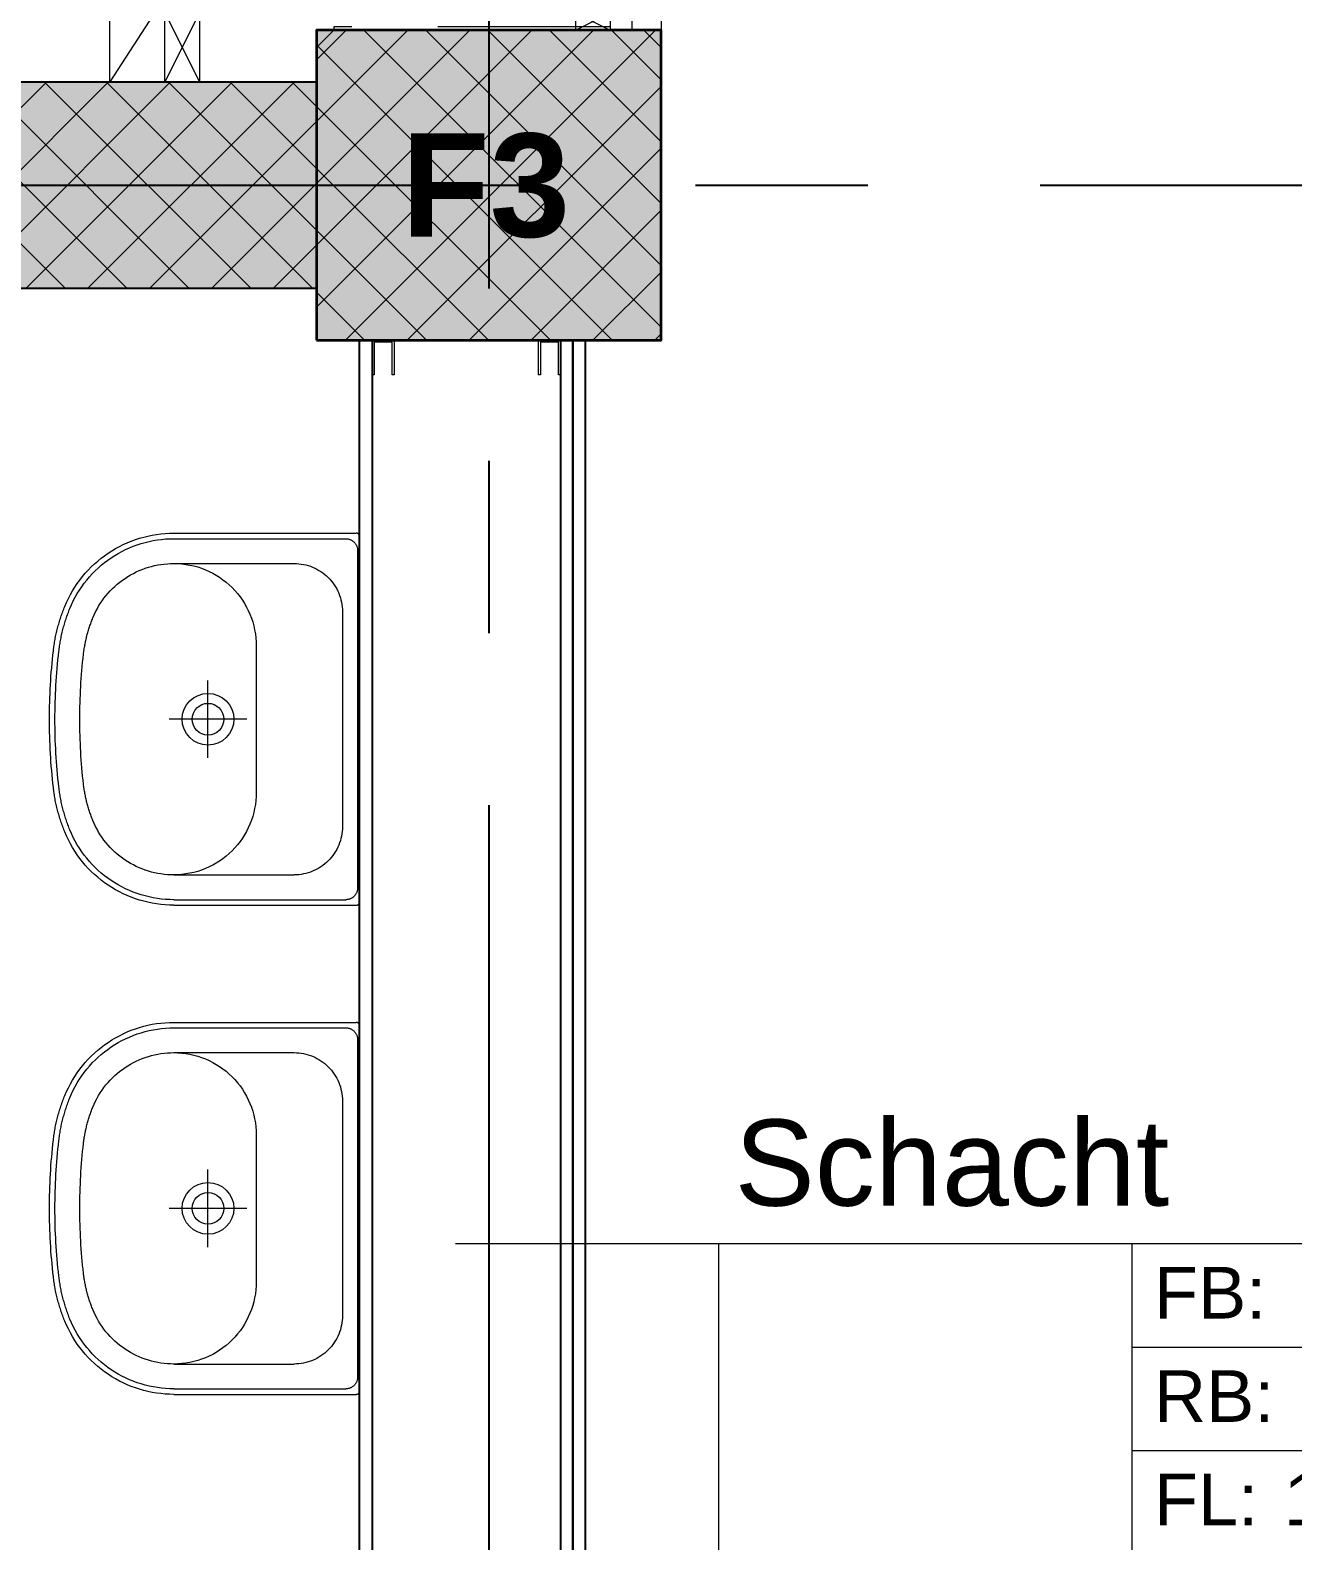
# Model space of a CAD drawing. Header units: millimetres. Extents: x -5 to 111, y -3 to 86.
# Drawn here: x 21.935 to 23.766, y 41.932 to 44.125 of the extents above; entities that cross this region are included whole.
import ezdxf

# ---------------------------------------------------------------- set-up
doc = ezdxf.new("R2010")
doc.units = ezdxf.units.MM
doc.linetypes.add('MITTE', pattern=[2, 1.25, -0.25, 0.25, -0.25])
doc.linetypes.add('STRICHLINIE2', pattern=[0.375, 0.25, -0.125])
doc.layers.add('A1------H-', color=8, linetype='Continuous')
for name, color, linetype, lineweight in [('A1E0----E-', 5, 'Continuous', 18), ('A1E00---E-', 3, 'MITTE', 25), ('A1E00---T-', 3, 'Continuous', 25), ('A1E2----E-', 4, 'Continuous', 35), ('A1E2----H-', 5, 'Continuous', 18), ('A1E6----E-', 3, 'Continuous', 25), ('A1E6----H-', 5, 'Continuous', 18), ('A1I4----E-', 92, 'Continuous', 25), ('A1M11---E-', 3, 'Continuous', 25), ('A1M61---E-', 5, 'Continuous', 18), ('A1Z21---E-', 210, 'Continuous', 18), ('A1Z29---T-', 5, 'Continuous', 18)]:
    doc.layers.add(name, color=color, linetype=linetype, lineweight=lineweight)
doc.styles.add('ARIAL', font='ARIAL.TTF')
doc.styles.add('ARIALFETT', font='ARIALBD.TTF')

# ---------------------------------------------------------------- blocks, each defined once
blk = doc.blocks.new('Gruppe-298')
at = {"layer": 'A1M61---E-', "lineweight": 9}
for p, q in [((-28.0744, 1.6064), (-28.0244, 1.5814)), ((-28.0244, 1.6064), (-28.0744, 1.5814))]:
    blk.add_line(p, q, dxfattribs=at)
blk.add_lwpolyline([(-28.0744, 1.6064), (-28.0244, 1.6064), (-28.0244, 1.5814), (-28.0744, 1.5814)], close=True, dxfattribs=at)
blk = doc.blocks.new('Gruppe-299')
at = {"layer": 'A1M61---E-', "lineweight": 9}
for p, q in [((-28.6204, 1.6064), (-28.6704, 1.5064)), ((-28.6704, 1.6064), (-28.6204, 1.5064))]:
    blk.add_line(p, q, dxfattribs=at)
blk.add_lwpolyline([(-28.6704, 1.6064), (-28.6204, 1.6064), (-28.6204, 1.5064), (-28.6704, 1.5064)], close=True, dxfattribs=at)
blk = doc.blocks.new('BBL Waschtisch')
at = {"layer": 'A1I4----E-', "lineweight": 5}
for p, q in [((-0.2699, 0.2207), (-0.27, 0.2205)), ((-0.27, 0.2205), (-0.27, 0.2202)), ((-0.27, 0.2202), (-0.27, 0.22)), ((-0.27, -0.0445), (-0.27, 0.22)), ((-0.2698, 0.2215), (-0.2699, 0.2212)), ((-0.2699, 0.2212), (-0.2699, 0.221)), ((-0.2699, 0.221), (-0.2699, 0.2207)), ((-0.2697, 0.2217), (-0.2698, 0.2215)), ((-0.2696, 0.2219), (-0.2697, 0.2217)), ((-0.2695, 0.2221), (-0.2696, 0.2219)), ((-0.2694, 0.2224), (-0.2695, 0.2221)), ((-0.2693, 0.2226), (-0.2694, 0.2224)), ((-0.2692, 0.2228), (-0.2693, 0.2226)), ((-0.269, 0.223), (-0.2692, 0.2228)), ((-0.2689, 0.2232), (-0.269, 0.223)), ((-0.2687, 0.2234), (-0.2689, 0.2232)), ((-0.2685, 0.2235), (-0.2687, 0.2234)), ((-0.2684, 0.2237), (-0.2685, 0.2235)), ((-0.2682, 0.2239), (-0.2684, 0.2237)), ((-0.268, 0.224), (-0.2682, 0.2239)), ((-0.2678, 0.2242), (-0.268, 0.224)), ((-0.2676, 0.2243), (-0.2678, 0.2242)), ((-0.2674, 0.2244), (-0.2676, 0.2243)), ((-0.2671, 0.2245), (-0.2674, 0.2244)), ((-0.2669, 0.2246), (-0.2671, 0.2245)), ((-0.2667, 0.2247), (-0.2669, 0.2246)), ((-0.2665, 0.2248), (-0.2667, 0.2247)), ((-0.2662, 0.2249), (-0.2665, 0.2248)), ((-0.266, 0.2249), (-0.2662, 0.2249)), ((-0.2657, 0.2249), (-0.266, 0.2249)), ((-0.2655, 0.225), (-0.2657, 0.2249)), ((-0.2652, 0.225), (-0.2655, 0.225)), ((-0.265, 0.225), (-0.2652, 0.225)), ((-0.265, 0.225), (0.265, 0.225)), ((-0.2544, 0.2191), (-0.2537, 0.2196)), ((-0.2537, 0.2196), (-0.253, 0.22)), ((-0.253, 0.22), (-0.2523, 0.2204)), ((-0.2523, 0.2204), (-0.2515, 0.2207)), ((-0.2515, 0.2207), (-0.2507, 0.221)), ((-0.2507, 0.221), (-0.2499, 0.2213)), ((-0.2499, 0.2213), (-0.2491, 0.2215)), ((-0.2491, 0.2215), (-0.2483, 0.2217)), ((-0.2483, 0.2217), (-0.2475, 0.2218)), ((-0.2475, 0.2218), (-0.2467, 0.2219)), ((-0.2467, 0.2219), (-0.2458, 0.222)), ((-0.2458, 0.222), (-0.245, 0.222)), ((-0.245, 0.222), (0.245, 0.222)), ((0.245, 0.222), (0.2458, 0.222)), ((0.2458, 0.222), (0.2467, 0.2219)), ((0.2467, 0.2219), (0.2475, 0.2218)), ((0.2475, 0.2218), (0.2483, 0.2217)), ((0.2483, 0.2217), (0.2491, 0.2215)), ((0.2491, 0.2215), (0.2499, 0.2213)), ((0.2499, 0.2213), (0.2507, 0.221)), ((0.2507, 0.221), (0.2515, 0.2207)), ((0.2515, 0.2207), (0.2523, 0.2204)), ((0.2523, 0.2204), (0.253, 0.22)), ((0.253, 0.22), (0.2537, 0.2196)), ((0.2537, 0.2196), (0.2544, 0.2191)), ((0.2652, 0.225), (0.265, 0.225)), ((0.2655, 0.225), (0.2652, 0.225)), ((0.2657, 0.2249), (0.2655, 0.225)), ((0.266, 0.2249), (0.2657, 0.2249)), ((0.2662, 0.2249), (0.266, 0.2249)), ((0.2665, 0.2248), (0.2662, 0.2249)), ((0.2667, 0.2247), (0.2665, 0.2248)), ((0.2669, 0.2246), (0.2667, 0.2247)), ((0.2671, 0.2245), (0.2669, 0.2246)), ((0.2674, 0.2244), (0.2671, 0.2245)), ((0.2676, 0.2243), (0.2674, 0.2244)), ((0.2678, 0.2242), (0.2676, 0.2243)), ((0.268, 0.224), (0.2678, 0.2242)), ((0.2682, 0.2239), (0.268, 0.224)), ((0.2684, 0.2237), (0.2682, 0.2239)), ((0.2685, 0.2235), (0.2684, 0.2237)), ((0.2687, 0.2234), (0.2685, 0.2235)), ((0.2689, 0.2232), (0.2687, 0.2234)), ((0.269, 0.223), (0.2689, 0.2232)), ((0.2692, 0.2228), (0.269, 0.223)), ((0.2693, 0.2226), (0.2692, 0.2228)), ((0.2694, 0.2224), (0.2693, 0.2226)), ((0.2695, 0.2221), (0.2694, 0.2224)), ((0.2696, 0.2219), (0.2695, 0.2221)), ((0.2697, 0.2217), (0.2696, 0.2219)), ((0.2698, 0.2215), (0.2697, 0.2217)), ((0.2699, 0.2212), (0.2698, 0.2215)), ((0.2699, 0.221), (0.2699, 0.2212)), ((0.2699, 0.2207), (0.2699, 0.221)), ((0.27, 0.2205), (0.2699, 0.2207)), ((0.27, 0.2202), (0.27, 0.2205)), ((0.27, 0.22), (0.27, 0.2202)), ((0.27, -0.0445), (0.27, 0.22)), ((-0.27, 0.016), (-0.27, 0.203)), ((-0.262, 0.2058), (-0.2619, 0.2067)), ((-0.262, 0.205), (-0.262, 0.2058)), ((-0.262, -0.0445), (-0.262, 0.205)), ((-0.2619, 0.2067), (-0.2618, 0.2075)), ((-0.2618, 0.2075), (-0.2617, 0.2083)), ((-0.2617, 0.2083), (-0.2615, 0.2091)), ((-0.2615, 0.2091), (-0.2613, 0.2099)), ((-0.2613, 0.2099), (-0.261, 0.2107)), ((-0.261, 0.2107), (-0.2607, 0.2115)), ((-0.2607, 0.2115), (-0.2604, 0.2123)), ((-0.2604, 0.2123), (-0.26, 0.213)), ((-0.26, 0.213), (-0.2596, 0.2137)), ((-0.2596, 0.2137), (-0.2591, 0.2144)), ((-0.2591, 0.2144), (-0.2587, 0.2151)), ((-0.2587, 0.2151), (-0.2581, 0.2158)), ((-0.2581, 0.2158), (-0.2576, 0.2164)), ((-0.2576, 0.2164), (-0.257, 0.217)), ((-0.257, 0.217), (-0.2564, 0.2176)), ((-0.2564, 0.2176), (-0.2558, 0.2181)), ((-0.2558, 0.2181), (-0.2551, 0.2187)), ((-0.2551, 0.2187), (-0.2544, 0.2191)), ((-0.1763, 0.197), (-0.173, 0.1979)), ((-0.173, 0.1979), (-0.1697, 0.1987)), ((-0.1697, 0.1987), (-0.1663, 0.1992)), ((-0.1663, 0.1992), (-0.1629, 0.1997)), ((-0.1629, 0.1997), (-0.1594, 0.1999)), ((-0.1594, 0.1999), (-0.156, 0.2)), ((-0.156, 0.2), (0.156, 0.2)), ((0.156, 0.2), (0.1594, 0.1999)), ((0.1594, 0.1999), (0.1629, 0.1997)), ((0.1629, 0.1997), (0.1663, 0.1992)), ((0.1663, 0.1992), (0.1697, 0.1987)), ((0.1697, 0.1987), (0.173, 0.1979)), ((0.173, 0.1979), (0.1763, 0.197)), ((0.2544, 0.2191), (0.2551, 0.2187)), ((0.2551, 0.2187), (0.2558, 0.2181)), ((0.2558, 0.2181), (0.2564, 0.2176)), ((0.2564, 0.2176), (0.257, 0.217)), ((0.257, 0.217), (0.2576, 0.2164)), ((0.2576, 0.2164), (0.2581, 0.2158)), ((0.2581, 0.2158), (0.2587, 0.2151)), ((0.2587, 0.2151), (0.2591, 0.2144)), ((0.2591, 0.2144), (0.2596, 0.2137)), ((0.2596, 0.2137), (0.26, 0.213)), ((0.26, 0.213), (0.2604, 0.2123)), ((0.2604, 0.2123), (0.2607, 0.2115)), ((0.2607, 0.2115), (0.261, 0.2107)), ((0.261, 0.2107), (0.2613, 0.2099)), ((0.2613, 0.2099), (0.2615, 0.2091)), ((0.2615, 0.2091), (0.2617, 0.2083)), ((0.2617, 0.2083), (0.2618, 0.2075)), ((0.2618, 0.2075), (0.2619, 0.2067)), ((0.2619, 0.2067), (0.262, 0.2058)), ((0.262, 0.2058), (0.262, 0.205)), ((0.262, -0.0445), (0.262, 0.205)), ((0.27, 0.016), (0.27, 0.203)), ((-0.2101, 0.1744), (-0.2079, 0.177)), ((-0.2079, 0.177), (-0.2055, 0.1795)), ((-0.2055, 0.1795), (-0.203, 0.1819)), ((-0.203, 0.1819), (-0.2004, 0.1841)), ((-0.2004, 0.1841), (-0.1977, 0.1862)), ((-0.1977, 0.1862), (-0.1949, 0.1882)), ((-0.1949, 0.1882), (-0.192, 0.19)), ((-0.192, 0.19), (-0.189, 0.1917)), ((-0.189, 0.1917), (-0.1859, 0.1933)), ((-0.1859, 0.1933), (-0.1828, 0.1947)), ((-0.1828, 0.1947), (-0.1796, 0.1959)), ((-0.1796, 0.1959), (-0.1763, 0.197)), ((0.1763, 0.197), (0.1796, 0.1959)), ((0.1796, 0.1959), (0.1828, 0.1947)), ((0.1828, 0.1947), (0.1859, 0.1933)), ((0.1859, 0.1933), (0.189, 0.1917)), ((0.189, 0.1917), (0.192, 0.19)), ((0.192, 0.19), (0.1949, 0.1882)), ((0.1949, 0.1882), (0.1977, 0.1862)), ((0.1977, 0.1862), (0.2004, 0.1841)), ((0.2004, 0.1841), (0.203, 0.1819)), ((0.203, 0.1819), (0.2055, 0.1795)), ((0.2055, 0.1795), (0.2079, 0.177)), ((0.2079, 0.177), (0.2101, 0.1744)), ((-0.223, 0.1503), (-0.2219, 0.1536)), ((-0.2219, 0.1536), (-0.2207, 0.1568)), ((-0.2207, 0.1568), (-0.2193, 0.1599)), ((-0.2193, 0.1599), (-0.2177, 0.163)), ((-0.2177, 0.163), (-0.216, 0.166)), ((-0.216, 0.166), (-0.2142, 0.1689)), ((-0.2142, 0.1689), (-0.2122, 0.1717)), ((-0.2122, 0.1717), (-0.2101, 0.1744)), ((0.2101, 0.1744), (0.2122, 0.1717)), ((0.2122, 0.1717), (0.2142, 0.1689)), ((0.2142, 0.1689), (0.216, 0.166)), ((0.216, 0.166), (0.2177, 0.163)), ((0.2177, 0.163), (0.2193, 0.1599)), ((0.2193, 0.1599), (0.2207, 0.1568)), ((0.2207, 0.1568), (0.2219, 0.1536)), ((0.2219, 0.1536), (0.223, 0.1503)), ((-0.226, 0.13), (-0.2259, 0.1334)), ((-0.2259, 0.1334), (-0.2257, 0.1369)), ((-0.2257, 0.1369), (-0.2252, 0.1403)), ((-0.2252, 0.1403), (-0.2247, 0.1437)), ((-0.2247, 0.1437), (-0.2239, 0.147)), ((-0.2239, 0.147), (-0.223, 0.1503)), ((0.223, 0.1503), (0.2239, 0.147)), ((0.2239, 0.147), (0.2247, 0.1437)), ((0.2247, 0.1437), (0.2252, 0.1403)), ((0.2252, 0.1403), (0.2257, 0.1369)), ((0.2257, 0.1369), (0.2259, 0.1334)), ((0.2259, 0.1334), (0.226, 0.13)), ((-0.226, -0.0445), (-0.226, 0.13)), ((0.226, -0.0445), (0.226, 0.13)), ((-0.1576, 0.0635), (-0.1522, 0.0659)), ((-0.1522, 0.0659), (-0.1468, 0.068)), ((-0.1468, 0.068), (-0.1412, 0.0699)), ((-0.1412, 0.0699), (-0.1355, 0.0714)), ((-0.1355, 0.0714), (-0.1298, 0.0727)), ((-0.1298, 0.0727), (-0.124, 0.0737)), ((-0.124, 0.0737), (-0.1182, 0.0744)), ((-0.1182, 0.0744), (-0.1124, 0.0749)), ((-0.1124, 0.0749), (-0.1065, 0.075)), ((-0.1065, 0.075), (0.1065, 0.075)), ((0.1065, 0.075), (0.1124, 0.0749)), ((0.1124, 0.0749), (0.1182, 0.0744)), ((0.1182, 0.0744), (0.124, 0.0737)), ((0.124, 0.0737), (0.1298, 0.0727)), ((0.1298, 0.0727), (0.1355, 0.0714)), ((0.1355, 0.0714), (0.1412, 0.0699)), ((0.1412, 0.0699), (0.1468, 0.068)), ((0.1468, 0.068), (0.1522, 0.0659)), ((0.1522, 0.0659), (0.1576, 0.0635)), ((-0.191, 0.04), (-0.1868, 0.044)), ((-0.1868, 0.044), (-0.1823, 0.0479)), ((-0.1823, 0.0479), (-0.1777, 0.0515)), ((-0.1777, 0.0515), (-0.1729, 0.0549)), ((-0.1729, 0.0549), (-0.1679, 0.058)), ((-0.1679, 0.058), (-0.1628, 0.0609)), ((-0.1628, 0.0609), (-0.1576, 0.0635)), ((0, 0.0612), (0, -0.0513)), ((0.1576, 0.0635), (0.1628, 0.0609)), ((0.1628, 0.0609), (0.1679, 0.058)), ((0.1679, 0.058), (0.1729, 0.0549)), ((0.1729, 0.0549), (0.1777, 0.0515)), ((0.1777, 0.0515), (0.1823, 0.0479)), ((0.1823, 0.0479), (0.1868, 0.044)), ((0.1868, 0.044), (0.191, 0.04)), ((-0.2059, 0.0219), (-0.2025, 0.0267)), ((-0.2025, 0.0267), (-0.1989, 0.0313)), ((-0.1989, 0.0313), (-0.195, 0.0358)), ((-0.195, 0.0358), (-0.191, 0.04)), ((-0.0346, 0.0194), (-0.0312, 0.0258)), ((-0.0346, 0.0194), (-0.0312, 0.0258)), ((-0.0312, 0.0258), (-0.0265, 0.0315)), ((-0.0312, 0.0258), (-0.0265, 0.0315)), ((-0.0265, 0.0315), (-0.0208, 0.0362)), ((-0.0265, 0.0315), (-0.0208, 0.0362)), ((-0.0208, 0.0362), (-0.0144, 0.0396)), ((-0.0208, 0.0362), (-0.0144, 0.0396)), ((-0.0163, 0.0213), (-0.0128, 0.0241)), ((-0.0163, 0.0213), (-0.0128, 0.0241)), ((-0.0144, 0.0396), (-0.0073, 0.0418)), ((-0.0144, 0.0396), (-0.0073, 0.0418)), ((-0.0128, 0.0241), (-0.0088, 0.0262)), ((-0.0128, 0.0241), (-0.0088, 0.0262)), ((-0.0088, 0.0262), (-0.0045, 0.0276)), ((-0.0088, 0.0262), (-0.0045, 0.0276)), ((-0.0073, 0.0418), (0, 0.0425)), ((-0.0073, 0.0418), (0, 0.0425)), ((-0.0045, 0.0276), (0, 0.028)), ((-0.0045, 0.0276), (0, 0.028)), ((0, 0.0425), (0.0073, 0.0418)), ((0, 0.0425), (0.0073, 0.0418)), ((0, 0.028), (0.0045, 0.0276)), ((0, 0.028), (0.0045, 0.0276)), ((0.0045, 0.0276), (0.0088, 0.0262)), ((0.0045, 0.0276), (0.0088, 0.0262)), ((0.0073, 0.0418), (0.0144, 0.0396)), ((0.0073, 0.0418), (0.0144, 0.0396)), ((0.0088, 0.0262), (0.0128, 0.0241)), ((0.0088, 0.0262), (0.0128, 0.0241)), ((0.0128, 0.0241), (0.0163, 0.0213)), ((0.0128, 0.0241), (0.0163, 0.0213)), ((0.0144, 0.0396), (0.0208, 0.0362)), ((0.0144, 0.0396), (0.0208, 0.0362)), ((0.0208, 0.0362), (0.0265, 0.0315)), ((0.0208, 0.0362), (0.0265, 0.0315)), ((0.0265, 0.0315), (0.0312, 0.0258)), ((0.0265, 0.0315), (0.0312, 0.0258)), ((0.0312, 0.0258), (0.0346, 0.0194)), ((0.0312, 0.0258), (0.0346, 0.0194)), ((0.191, 0.04), (0.195, 0.0358)), ((0.195, 0.0358), (0.1989, 0.0313)), ((0.1989, 0.0313), (0.2025, 0.0267)), ((0.2025, 0.0267), (0.2059, 0.0219)), ((-0.219, -0.0042), (-0.2169, 0.0012)), ((-0.2169, 0.0012), (-0.2145, 0.0066)), ((-0.2145, 0.0066), (-0.2119, 0.0118)), ((-0.2119, 0.0118), (-0.209, 0.0169)), ((-0.209, 0.0169), (-0.2059, 0.0219)), ((0.0563, 0.005), (-0.0562, 0.005)), ((-0.0375, 0.005), (-0.0368, 0.0123)), ((-0.0375, 0.005), (-0.0368, 0.0123)), ((-0.0368, -0.0023), (-0.0375, 0.005)), ((-0.0368, -0.0023), (-0.0375, 0.005)), ((-0.0368, 0.0123), (-0.0346, 0.0194)), ((-0.0368, 0.0123), (-0.0346, 0.0194)), ((-0.023, 0.005), (-0.0226, 0.0095)), ((-0.023, 0.005), (-0.0226, 0.0095)), ((-0.0226, 0.0005), (-0.023, 0.005)), ((-0.0226, 0.0005), (-0.023, 0.005)), ((-0.0226, 0.0095), (-0.0212, 0.0138)), ((-0.0226, 0.0095), (-0.0212, 0.0138)), ((-0.0212, -0.0038), (-0.0226, 0.0005)), ((-0.0212, -0.0038), (-0.0226, 0.0005)), ((-0.0212, 0.0138), (-0.0191, 0.0178)), ((-0.0212, 0.0138), (-0.0191, 0.0178)), ((-0.0191, 0.0178), (-0.0163, 0.0213)), ((-0.0191, 0.0178), (-0.0163, 0.0213)), ((0.0163, 0.0213), (0.0191, 0.0178)), ((0.0163, 0.0213), (0.0191, 0.0178)), ((0.0191, 0.0178), (0.0212, 0.0138)), ((0.0191, 0.0178), (0.0212, 0.0138)), ((0.0212, 0.0138), (0.0226, 0.0095)), ((0.0212, 0.0138), (0.0226, 0.0095)), ((0.0226, 0.0005), (0.0212, -0.0038)), ((0.0226, 0.0005), (0.0212, -0.0038)), ((0.0226, 0.0095), (0.023, 0.005)), ((0.0226, 0.0095), (0.023, 0.005)), ((0.023, 0.005), (0.0226, 0.0005)), ((0.023, 0.005), (0.0226, 0.0005)), ((0.0346, 0.0194), (0.0368, 0.0123)), ((0.0346, 0.0194), (0.0368, 0.0123)), ((0.0368, 0.0123), (0.0375, 0.005)), ((0.0368, 0.0123), (0.0375, 0.005)), ((0.0375, 0.005), (0.0368, -0.0023)), ((0.0375, 0.005), (0.0368, -0.0023)), ((0.2059, 0.0219), (0.209, 0.0169)), ((0.209, 0.0169), (0.2119, 0.0118)), ((0.2119, 0.0118), (0.2145, 0.0066)), ((0.2145, 0.0066), (0.2169, 0.0012)), ((0.2169, 0.0012), (0.219, -0.0042)), ((-0.2247, -0.027), (-0.2237, -0.0212)), ((-0.2237, -0.0212), (-0.2224, -0.0155)), ((-0.2224, -0.0155), (-0.2209, -0.0098)), ((-0.2209, -0.0098), (-0.219, -0.0042)), ((-0.0346, -0.0094), (-0.0368, -0.0023)), ((-0.0346, -0.0094), (-0.0368, -0.0023)), ((-0.0312, -0.0158), (-0.0346, -0.0094)), ((-0.0312, -0.0158), (-0.0346, -0.0094)), ((-0.0265, -0.0215), (-0.0312, -0.0158)), ((-0.0265, -0.0215), (-0.0312, -0.0158)), ((-0.0208, -0.0262), (-0.0265, -0.0215)), ((-0.0208, -0.0262), (-0.0265, -0.0215)), ((-0.0191, -0.0078), (-0.0212, -0.0038)), ((-0.0191, -0.0078), (-0.0212, -0.0038)), ((-0.0163, -0.0113), (-0.0191, -0.0078)), ((-0.0163, -0.0113), (-0.0191, -0.0078)), ((-0.0128, -0.0141), (-0.0163, -0.0113)), ((-0.0128, -0.0141), (-0.0163, -0.0113)), ((-0.0088, -0.0162), (-0.0128, -0.0141)), ((-0.0088, -0.0162), (-0.0128, -0.0141)), ((-0.0045, -0.0176), (-0.0088, -0.0162)), ((-0.0045, -0.0176), (-0.0088, -0.0162)), ((0, -0.018), (-0.0045, -0.0176)), ((0, -0.018), (-0.0045, -0.0176)), ((0.0045, -0.0176), (0, -0.018)), ((0.0045, -0.0176), (0, -0.018)), ((0.0088, -0.0162), (0.0045, -0.0176)), ((0.0088, -0.0162), (0.0045, -0.0176)), ((0.0128, -0.0141), (0.0088, -0.0162)), ((0.0128, -0.0141), (0.0088, -0.0162)), ((0.0163, -0.0113), (0.0128, -0.0141)), ((0.0163, -0.0113), (0.0128, -0.0141)), ((0.0191, -0.0078), (0.0163, -0.0113)), ((0.0191, -0.0078), (0.0163, -0.0113)), ((0.0212, -0.0038), (0.0191, -0.0078)), ((0.0212, -0.0038), (0.0191, -0.0078)), ((0.0265, -0.0215), (0.0208, -0.0262)), ((0.0265, -0.0215), (0.0208, -0.0262)), ((0.0312, -0.0158), (0.0265, -0.0215)), ((0.0312, -0.0158), (0.0265, -0.0215)), ((0.0346, -0.0094), (0.0312, -0.0158)), ((0.0346, -0.0094), (0.0312, -0.0158)), ((0.0368, -0.0023), (0.0346, -0.0094)), ((0.0368, -0.0023), (0.0346, -0.0094)), ((0.219, -0.0042), (0.2209, -0.0098)), ((0.2209, -0.0098), (0.2224, -0.0155)), ((0.2224, -0.0155), (0.2237, -0.0212)), ((0.2237, -0.0212), (0.2247, -0.027)), ((-0.226, -0.0445), (-0.2259, -0.0386)), ((-0.2259, -0.0386), (-0.2254, -0.0328)), ((-0.2254, -0.0328), (-0.2247, -0.027)), ((-0.0144, -0.0296), (-0.0208, -0.0262)), ((-0.0144, -0.0296), (-0.0208, -0.0262)), ((-0.0073, -0.0318), (-0.0144, -0.0296)), ((-0.0073, -0.0318), (-0.0144, -0.0296)), ((0, -0.0325), (-0.0073, -0.0318)), ((0, -0.0325), (-0.0073, -0.0318)), ((0.0073, -0.0318), (0, -0.0325)), ((0.0073, -0.0318), (0, -0.0325)), ((0.0144, -0.0296), (0.0073, -0.0318)), ((0.0144, -0.0296), (0.0073, -0.0318)), ((0.0208, -0.0262), (0.0144, -0.0296)), ((0.0208, -0.0262), (0.0144, -0.0296)), ((0.2247, -0.027), (0.2254, -0.0328)), ((0.2254, -0.0328), (0.2259, -0.0386)), ((0.2259, -0.0386), (0.226, -0.0445)), ((-0.2699, -0.0508), (-0.27, -0.0445)), ((-0.2695, -0.0571), (-0.2699, -0.0508)), ((-0.2689, -0.0634), (-0.2695, -0.0571)), ((-0.2681, -0.0697), (-0.2689, -0.0634)), ((-0.2619, -0.0505), (-0.262, -0.0445)), ((-0.2616, -0.0565), (-0.2619, -0.0505)), ((-0.261, -0.0625), (-0.2616, -0.0565)), ((-0.2602, -0.0685), (-0.261, -0.0625)), ((-0.2259, -0.0492), (-0.226, -0.0445)), ((-0.2257, -0.0539), (-0.2259, -0.0492)), ((-0.2252, -0.0586), (-0.2257, -0.0539)), ((-0.2246, -0.0632), (-0.2252, -0.0586)), ((-0.2238, -0.0678), (-0.2246, -0.0632)), ((0.2246, -0.0632), (0.2238, -0.0678)), ((0.2252, -0.0586), (0.2246, -0.0632)), ((0.2257, -0.0539), (0.2252, -0.0586)), ((0.2259, -0.0492), (0.2257, -0.0539)), ((0.226, -0.0445), (0.2259, -0.0492)), ((0.261, -0.0625), (0.2602, -0.0685)), ((0.2616, -0.0565), (0.261, -0.0625)), ((0.2619, -0.0505), (0.2616, -0.0565)), ((0.262, -0.0445), (0.2619, -0.0505)), ((0.2689, -0.0634), (0.2681, -0.0697)), ((0.2695, -0.0571), (0.2689, -0.0634)), ((0.2699, -0.0508), (0.2695, -0.0571)), ((0.27, -0.0445), (0.2699, -0.0508)), ((-0.2671, -0.0759), (-0.2681, -0.0697)), ((-0.2658, -0.0821), (-0.2671, -0.0759)), ((-0.2643, -0.0883), (-0.2658, -0.0821)), ((-0.2592, -0.0745), (-0.2602, -0.0685)), ((-0.258, -0.0804), (-0.2592, -0.0745)), ((-0.2566, -0.0862), (-0.258, -0.0804)), ((-0.2549, -0.092), (-0.2566, -0.0862)), ((-0.2229, -0.0724), (-0.2238, -0.0678)), ((-0.2218, -0.077), (-0.2229, -0.0724)), ((-0.2205, -0.0815), (-0.2218, -0.077)), ((-0.219, -0.086), (-0.2205, -0.0815)), ((-0.2174, -0.0904), (-0.219, -0.086)), ((0.219, -0.086), (0.2174, -0.0904)), ((0.2205, -0.0815), (0.219, -0.086)), ((0.2218, -0.077), (0.2205, -0.0815)), ((0.2229, -0.0724), (0.2218, -0.077)), ((0.2238, -0.0678), (0.2229, -0.0724)), ((0.2566, -0.0862), (0.2549, -0.092)), ((0.258, -0.0804), (0.2566, -0.0862)), ((0.2592, -0.0745), (0.258, -0.0804)), ((0.2602, -0.0685), (0.2592, -0.0745)), ((0.2658, -0.0821), (0.2643, -0.0883)), ((0.2671, -0.0759), (0.2658, -0.0821)), ((0.2681, -0.0697), (0.2671, -0.0759)), ((-0.2626, -0.0944), (-0.2643, -0.0883)), ((-0.2606, -0.1004), (-0.2626, -0.0944)), ((-0.2584, -0.1063), (-0.2606, -0.1004)), ((-0.256, -0.1122), (-0.2584, -0.1063)), ((-0.2531, -0.0977), (-0.2549, -0.092)), ((-0.251, -0.1034), (-0.2531, -0.0977)), ((-0.2487, -0.109), (-0.251, -0.1034)), ((-0.2462, -0.1145), (-0.2487, -0.109)), ((-0.2156, -0.0947), (-0.2174, -0.0904)), ((-0.2137, -0.099), (-0.2156, -0.0947)), ((-0.2116, -0.1032), (-0.2137, -0.099)), ((-0.2094, -0.1073), (-0.2116, -0.1032)), ((-0.207, -0.1114), (-0.2094, -0.1073)), ((0.2094, -0.1073), (0.207, -0.1114)), ((0.2116, -0.1032), (0.2094, -0.1073)), ((0.2137, -0.099), (0.2116, -0.1032)), ((0.2156, -0.0947), (0.2137, -0.099)), ((0.2174, -0.0904), (0.2156, -0.0947)), ((0.2487, -0.109), (0.2462, -0.1145)), ((0.251, -0.1034), (0.2487, -0.109)), ((0.2531, -0.0977), (0.251, -0.1034)), ((0.2549, -0.092), (0.2531, -0.0977)), ((0.2584, -0.1063), (0.256, -0.1122)), ((0.2606, -0.1004), (0.2584, -0.1063)), ((0.2626, -0.0944), (0.2606, -0.1004)), ((0.2643, -0.0883), (0.2626, -0.0944)), ((-0.2534, -0.1179), (-0.256, -0.1122)), ((-0.2506, -0.1236), (-0.2534, -0.1179)), ((-0.2476, -0.1291), (-0.2506, -0.1236)), ((-0.2444, -0.1346), (-0.2476, -0.1291)), ((-0.2435, -0.1199), (-0.2462, -0.1145)), ((-0.2406, -0.1252), (-0.2435, -0.1199)), ((-0.2376, -0.1303), (-0.2406, -0.1252)), ((-0.2343, -0.1354), (-0.2376, -0.1303)), ((-0.2044, -0.1153), (-0.207, -0.1114)), ((-0.2017, -0.1192), (-0.2044, -0.1153)), ((-0.1989, -0.1229), (-0.2017, -0.1192)), ((-0.1959, -0.1266), (-0.1989, -0.1229)), ((-0.1928, -0.1301), (-0.1959, -0.1266)), ((-0.1896, -0.1335), (-0.1928, -0.1301)), ((0.1928, -0.1301), (0.1896, -0.1335)), ((0.1959, -0.1266), (0.1928, -0.1301)), ((0.1989, -0.1229), (0.1959, -0.1266)), ((0.2017, -0.1192), (0.1989, -0.1229)), ((0.2044, -0.1153), (0.2017, -0.1192)), ((0.207, -0.1114), (0.2044, -0.1153)), ((0.2376, -0.1303), (0.2343, -0.1354)), ((0.2406, -0.1252), (0.2376, -0.1303)), ((0.2435, -0.1199), (0.2406, -0.1252)), ((0.2462, -0.1145), (0.2435, -0.1199)), ((0.2476, -0.1291), (0.2444, -0.1346)), ((0.2506, -0.1236), (0.2476, -0.1291)), ((0.2534, -0.1179), (0.2506, -0.1236)), ((0.256, -0.1122), (0.2534, -0.1179)), ((-0.2409, -0.1399), (-0.2444, -0.1346)), ((-0.2373, -0.1451), (-0.2409, -0.1399)), ((-0.2335, -0.1501), (-0.2373, -0.1451)), ((-0.2308, -0.1403), (-0.2343, -0.1354)), ((-0.2295, -0.155), (-0.2335, -0.1501)), ((-0.2272, -0.1452), (-0.2308, -0.1403)), ((-0.2234, -0.1498), (-0.2272, -0.1452)), ((-0.2194, -0.1544), (-0.2234, -0.1498)), ((-0.1862, -0.1368), (-0.1896, -0.1335)), ((-0.1828, -0.14), (-0.1862, -0.1368)), ((-0.1792, -0.143), (-0.1828, -0.14)), ((-0.1755, -0.1459), (-0.1792, -0.143)), ((-0.1717, -0.1486), (-0.1755, -0.1459)), ((-0.1678, -0.1513), (-0.1717, -0.1486)), ((-0.1638, -0.1537), (-0.1678, -0.1513)), ((0.1678, -0.1513), (0.1638, -0.1537)), ((0.1717, -0.1486), (0.1678, -0.1513)), ((0.1755, -0.1459), (0.1717, -0.1486)), ((0.1792, -0.143), (0.1755, -0.1459)), ((0.1828, -0.14), (0.1792, -0.143)), ((0.1862, -0.1368), (0.1828, -0.14)), ((0.1896, -0.1335), (0.1862, -0.1368)), ((0.2234, -0.1498), (0.2194, -0.1544)), ((0.2272, -0.1452), (0.2234, -0.1498)), ((0.2308, -0.1403), (0.2272, -0.1452)), ((0.2335, -0.1501), (0.2295, -0.155)), ((0.2343, -0.1354), (0.2308, -0.1403)), ((0.2373, -0.1451), (0.2335, -0.1501)), ((0.2409, -0.1399), (0.2373, -0.1451)), ((0.2444, -0.1346), (0.2409, -0.1399)), ((-0.2253, -0.1597), (-0.2295, -0.155)), ((-0.221, -0.1643), (-0.2253, -0.1597)), ((-0.2165, -0.1688), (-0.221, -0.1643)), ((-0.2153, -0.1587), (-0.2194, -0.1544)), ((-0.2118, -0.173), (-0.2165, -0.1688)), ((-0.211, -0.163), (-0.2153, -0.1587)), ((-0.207, -0.1771), (-0.2118, -0.173)), ((-0.2065, -0.167), (-0.211, -0.163)), ((-0.2019, -0.1709), (-0.2065, -0.167)), ((-0.1972, -0.1746), (-0.2019, -0.1709)), ((-0.1923, -0.1782), (-0.1972, -0.1746)), ((-0.1597, -0.156), (-0.1638, -0.1537)), ((-0.1556, -0.1582), (-0.1597, -0.156)), ((-0.1513, -0.1602), (-0.1556, -0.1582)), ((-0.147, -0.1621), (-0.1513, -0.1602)), ((-0.1454, -0.1627), (-0.147, -0.1621)), ((-0.1438, -0.1633), (-0.1454, -0.1627)), ((-0.1422, -0.164), (-0.1438, -0.1633)), ((-0.1406, -0.1646), (-0.1422, -0.164)), ((-0.139, -0.1651), (-0.1406, -0.1646)), ((-0.1374, -0.1657), (-0.139, -0.1651)), ((-0.1358, -0.1663), (-0.1374, -0.1657)), ((-0.1342, -0.1668), (-0.1358, -0.1663)), ((-0.1326, -0.1673), (-0.1342, -0.1668)), ((-0.1309, -0.1679), (-0.1326, -0.1673)), ((-0.1293, -0.1684), (-0.1309, -0.1679)), ((-0.1277, -0.1688), (-0.1293, -0.1684)), ((-0.126, -0.1693), (-0.1277, -0.1688)), ((-0.1244, -0.1698), (-0.126, -0.1693)), ((-0.1227, -0.1702), (-0.1244, -0.1698)), ((-0.1211, -0.1706), (-0.1227, -0.1702)), ((-0.1194, -0.1711), (-0.1211, -0.1706)), ((-0.1178, -0.1715), (-0.1194, -0.1711)), ((-0.1161, -0.1719), (-0.1178, -0.1715)), ((-0.1144, -0.1722), (-0.1161, -0.1719)), ((-0.1128, -0.1726), (-0.1144, -0.1722)), ((-0.1111, -0.1729), (-0.1128, -0.1726)), ((-0.1094, -0.1733), (-0.1111, -0.1729)), ((-0.1077, -0.1736), (-0.1094, -0.1733)), ((-0.1061, -0.1739), (-0.1077, -0.1736)), ((-0.1044, -0.1742), (-0.1061, -0.1739)), ((-0.1027, -0.1745), (-0.1044, -0.1742)), ((-0.101, -0.1747), (-0.1027, -0.1745)), ((-0.0993, -0.175), (-0.101, -0.1747)), ((-0.0976, -0.1752), (-0.0993, -0.175)), ((-0.0959, -0.1754), (-0.0976, -0.1752)), ((0.0976, -0.1752), (0.0959, -0.1754)), ((0.0993, -0.175), (0.0976, -0.1752)), ((0.101, -0.1747), (0.0993, -0.175)), ((0.1027, -0.1745), (0.101, -0.1747)), ((0.1044, -0.1742), (0.1027, -0.1745)), ((0.1061, -0.1739), (0.1044, -0.1742)), ((0.1077, -0.1736), (0.1061, -0.1739)), ((0.1094, -0.1733), (0.1077, -0.1736)), ((0.1111, -0.1729), (0.1094, -0.1733)), ((0.1128, -0.1726), (0.1111, -0.1729)), ((0.1144, -0.1722), (0.1128, -0.1726)), ((0.1161, -0.1719), (0.1144, -0.1722)), ((0.1178, -0.1715), (0.1161, -0.1719)), ((0.1194, -0.1711), (0.1178, -0.1715)), ((0.1211, -0.1706), (0.1194, -0.1711)), ((0.1227, -0.1702), (0.1211, -0.1706)), ((0.1244, -0.1698), (0.1227, -0.1702)), ((0.126, -0.1693), (0.1244, -0.1698)), ((0.1277, -0.1688), (0.126, -0.1693)), ((0.1293, -0.1684), (0.1277, -0.1688)), ((0.1309, -0.1679), (0.1293, -0.1684)), ((0.1326, -0.1673), (0.1309, -0.1679)), ((0.1342, -0.1668), (0.1326, -0.1673)), ((0.1358, -0.1663), (0.1342, -0.1668)), ((0.1374, -0.1657), (0.1358, -0.1663)), ((0.139, -0.1651), (0.1374, -0.1657)), ((0.1406, -0.1646), (0.139, -0.1651)), ((0.1422, -0.164), (0.1406, -0.1646)), ((0.1438, -0.1633), (0.1422, -0.164)), ((0.1454, -0.1627), (0.1438, -0.1633)), ((0.147, -0.1621), (0.1454, -0.1627)), ((0.1513, -0.1602), (0.147, -0.1621)), ((0.1556, -0.1582), (0.1513, -0.1602)), ((0.1597, -0.156), (0.1556, -0.1582)), ((0.1638, -0.1537), (0.1597, -0.156)), ((0.1972, -0.1746), (0.1923, -0.1782)), ((0.2019, -0.1709), (0.1972, -0.1746)), ((0.2065, -0.167), (0.2019, -0.1709)), ((0.211, -0.163), (0.2065, -0.167)), ((0.2118, -0.173), (0.207, -0.1771)), ((0.2153, -0.1587), (0.211, -0.163)), ((0.2165, -0.1688), (0.2118, -0.173)), ((0.2194, -0.1544), (0.2153, -0.1587)), ((0.221, -0.1643), (0.2165, -0.1688)), ((0.2253, -0.1597), (0.221, -0.1643)), ((0.2295, -0.155), (0.2253, -0.1597)), ((-0.202, -0.181), (-0.207, -0.1771)), ((-0.1969, -0.1847), (-0.202, -0.181)), ((-0.1916, -0.1882), (-0.1969, -0.1847)), ((-0.1873, -0.1815), (-0.1923, -0.1782)), ((-0.1862, -0.1916), (-0.1916, -0.1882)), ((-0.1822, -0.1847), (-0.1873, -0.1815)), ((-0.1808, -0.1947), (-0.1862, -0.1916)), ((-0.1769, -0.1877), (-0.1822, -0.1847)), ((-0.1751, -0.1976), (-0.1808, -0.1947)), ((-0.1716, -0.1904), (-0.1769, -0.1877)), ((-0.1661, -0.193), (-0.1716, -0.1904)), ((-0.1606, -0.1954), (-0.1661, -0.193)), ((-0.1587, -0.1962), (-0.1606, -0.1954)), ((-0.1569, -0.1969), (-0.1587, -0.1962)), ((-0.155, -0.1976), (-0.1569, -0.1969)), ((-0.0942, -0.1756), (-0.0959, -0.1754)), ((-0.0884, -0.1763), (-0.0943, -0.1756)), ((-0.0825, -0.1769), (-0.0884, -0.1763)), ((-0.0766, -0.1774), (-0.0825, -0.1769)), ((-0.0708, -0.178), (-0.0766, -0.1774)), ((-0.0649, -0.1784), (-0.0708, -0.178)), ((-0.059, -0.1789), (-0.0649, -0.1784)), ((-0.0531, -0.1793), (-0.059, -0.1789)), ((-0.0472, -0.1796), (-0.0531, -0.1793)), ((-0.0413, -0.18), (-0.0472, -0.1796)), ((-0.0354, -0.1802), (-0.0413, -0.18)), ((-0.0295, -0.1805), (-0.0354, -0.1802)), ((-0.0236, -0.1807), (-0.0295, -0.1805)), ((-0.0177, -0.1808), (-0.0236, -0.1807)), ((-0.0118, -0.1809), (-0.0177, -0.1808)), ((-0.0059, -0.181), (-0.0118, -0.1809)), ((0, -0.181), (-0.0059, -0.181)), ((0.0059, -0.181), (0, -0.181)), ((0.0118, -0.1809), (0.0059, -0.181)), ((0.0177, -0.1808), (0.0118, -0.1809)), ((0.0236, -0.1807), (0.0177, -0.1808)), ((0.0295, -0.1805), (0.0236, -0.1807)), ((0.0354, -0.1802), (0.0295, -0.1805)), ((0.0413, -0.18), (0.0354, -0.1802)), ((0.0472, -0.1797), (0.0413, -0.18)), ((0.0531, -0.1793), (0.0472, -0.1797)), ((0.0589, -0.1789), (0.0531, -0.1793)), ((0.0648, -0.1785), (0.0589, -0.1789)), ((0.0707, -0.178), (0.0648, -0.1785)), ((0.0766, -0.1774), (0.0707, -0.178)), ((0.0825, -0.1769), (0.0766, -0.1774)), ((0.0883, -0.1763), (0.0825, -0.1769)), ((0.0942, -0.1756), (0.0883, -0.1763)), ((0.0959, -0.1754), (0.0942, -0.1756)), ((0.1569, -0.1969), (0.155, -0.1976)), ((0.1587, -0.1962), (0.1569, -0.1969)), ((0.1606, -0.1954), (0.1587, -0.1962)), ((0.1661, -0.193), (0.1606, -0.1954)), ((0.1716, -0.1904), (0.1661, -0.193)), ((0.1769, -0.1877), (0.1716, -0.1904)), ((0.1808, -0.1947), (0.1751, -0.1976)), ((0.1822, -0.1847), (0.1769, -0.1877)), ((0.1862, -0.1916), (0.1808, -0.1947)), ((0.1873, -0.1815), (0.1822, -0.1847)), ((0.1916, -0.1882), (0.1862, -0.1916)), ((0.1923, -0.1782), (0.1873, -0.1815)), ((0.1969, -0.1847), (0.1916, -0.1882)), ((0.202, -0.181), (0.1969, -0.1847)), ((0.207, -0.1771), (0.202, -0.181)), ((-0.1694, -0.2003), (-0.1751, -0.1976)), ((-0.1636, -0.2028), (-0.1694, -0.2003)), ((-0.1617, -0.2036), (-0.1636, -0.2028)), ((-0.1598, -0.2044), (-0.1617, -0.2036)), ((-0.1578, -0.2051), (-0.1598, -0.2044)), ((-0.1559, -0.2058), (-0.1578, -0.2051)), ((-0.1539, -0.2065), (-0.1559, -0.2058)), ((-0.1531, -0.1983), (-0.155, -0.1976)), ((-0.1519, -0.2072), (-0.1539, -0.2065)), ((-0.1512, -0.199), (-0.1531, -0.1983)), ((-0.15, -0.2079), (-0.1519, -0.2072)), ((-0.1493, -0.1997), (-0.1512, -0.199)), ((-0.148, -0.2086), (-0.15, -0.2079)), ((-0.1474, -0.2003), (-0.1493, -0.1997)), ((-0.146, -0.2092), (-0.148, -0.2086)), ((-0.1455, -0.201), (-0.1474, -0.2003)), ((-0.144, -0.2099), (-0.146, -0.2092)), ((-0.1436, -0.2016), (-0.1455, -0.201)), ((-0.142, -0.2105), (-0.144, -0.2099)), ((-0.1416, -0.2022), (-0.1436, -0.2016)), ((-0.14, -0.2111), (-0.142, -0.2105)), ((-0.1397, -0.2028), (-0.1416, -0.2022)), ((-0.138, -0.2116), (-0.14, -0.2111)), ((-0.1378, -0.2034), (-0.1397, -0.2028)), ((-0.136, -0.2122), (-0.138, -0.2116)), ((-0.1358, -0.2039), (-0.1378, -0.2034)), ((-0.134, -0.2127), (-0.136, -0.2122)), ((-0.1339, -0.2045), (-0.1358, -0.2039)), ((-0.132, -0.2133), (-0.134, -0.2127)), ((-0.132, -0.205), (-0.1339, -0.2045)), ((-0.13, -0.2055), (-0.132, -0.205)), ((-0.13, -0.2138), (-0.132, -0.2133)), ((-0.1281, -0.206), (-0.13, -0.2055)), ((-0.128, -0.2143), (-0.13, -0.2138)), ((-0.1261, -0.2065), (-0.1281, -0.206)), ((-0.1259, -0.2147), (-0.128, -0.2143)), ((-0.1241, -0.2069), (-0.1261, -0.2065)), ((-0.1239, -0.2152), (-0.1259, -0.2147)), ((-0.1222, -0.2074), (-0.1241, -0.2069)), ((-0.1219, -0.2156), (-0.1239, -0.2152)), ((-0.1202, -0.2078), (-0.1222, -0.2074)), ((-0.1198, -0.2161), (-0.1219, -0.2156)), ((-0.1182, -0.2082), (-0.1202, -0.2078)), ((-0.1178, -0.2165), (-0.1198, -0.2161)), ((-0.1163, -0.2086), (-0.1182, -0.2082)), ((-0.1157, -0.2169), (-0.1178, -0.2165)), ((-0.1143, -0.209), (-0.1163, -0.2086)), ((-0.1137, -0.2172), (-0.1157, -0.2169)), ((-0.1123, -0.2093), (-0.1143, -0.209)), ((-0.1116, -0.2176), (-0.1137, -0.2172)), ((-0.1103, -0.2097), (-0.1123, -0.2093)), ((-0.1096, -0.2179), (-0.1116, -0.2176)), ((-0.1083, -0.21), (-0.1103, -0.2097)), ((-0.1075, -0.2182), (-0.1096, -0.2179)), ((-0.1063, -0.2103), (-0.1083, -0.21)), ((-0.1054, -0.2185), (-0.1075, -0.2182)), ((-0.1043, -0.2106), (-0.1063, -0.2103)), ((-0.1034, -0.2188), (-0.1054, -0.2185)), ((-0.1023, -0.2109), (-0.1043, -0.2106)), ((-0.1013, -0.2191), (-0.1034, -0.2188)), ((-0.1003, -0.2111), (-0.1023, -0.2109)), ((-0.0992, -0.2193), (-0.1013, -0.2191)), ((-0.0983, -0.2114), (-0.1003, -0.2111)), ((-0.0922, -0.2121), (-0.0984, -0.2114)), ((-0.0861, -0.2127), (-0.0922, -0.2121)), ((-0.08, -0.2133), (-0.0861, -0.2127)), ((-0.0738, -0.2138), (-0.08, -0.2133)), ((-0.0677, -0.2143), (-0.0738, -0.2138)), ((-0.0616, -0.2148), (-0.0677, -0.2143)), ((-0.0554, -0.2152), (-0.0616, -0.2148)), ((-0.0493, -0.2156), (-0.0554, -0.2152)), ((-0.0431, -0.2159), (-0.0493, -0.2156)), ((-0.037, -0.2162), (-0.0431, -0.2159)), ((-0.0308, -0.2164), (-0.037, -0.2162)), ((-0.0247, -0.2166), (-0.0308, -0.2164)), ((-0.0185, -0.2168), (-0.0247, -0.2166)), ((-0.0123, -0.2169), (-0.0185, -0.2168)), ((-0.0062, -0.217), (-0.0123, -0.2169)), ((0, -0.217), (-0.0062, -0.217)), ((0.0061, -0.217), (0, -0.217)), ((0.0123, -0.2169), (0.0061, -0.217)), ((0.0184, -0.2168), (0.0123, -0.2169)), ((0.0246, -0.2166), (0.0184, -0.2168)), ((0.0308, -0.2165), (0.0246, -0.2166)), ((0.0369, -0.2162), (0.0308, -0.2165)), ((0.0431, -0.2159), (0.0369, -0.2162)), ((0.0492, -0.2156), (0.0431, -0.2159)), ((0.0554, -0.2152), (0.0492, -0.2156)), ((0.0615, -0.2148), (0.0554, -0.2152)), ((0.0677, -0.2143), (0.0615, -0.2148)), ((0.0738, -0.2138), (0.0677, -0.2143)), ((0.0799, -0.2133), (0.0738, -0.2138)), ((0.0861, -0.2127), (0.0799, -0.2133)), ((0.0922, -0.2121), (0.0861, -0.2127)), ((0.0983, -0.2114), (0.0922, -0.2121)), ((0.1003, -0.2111), (0.0983, -0.2114)), ((0.1013, -0.2191), (0.0992, -0.2193)), ((0.1023, -0.2109), (0.1003, -0.2111)), ((0.1034, -0.2188), (0.1013, -0.2191)), ((0.1043, -0.2106), (0.1023, -0.2109)), ((0.1054, -0.2185), (0.1034, -0.2188)), ((0.1063, -0.2103), (0.1043, -0.2106)), ((0.1075, -0.2182), (0.1054, -0.2185)), ((0.1083, -0.21), (0.1063, -0.2103)), ((0.1096, -0.2179), (0.1075, -0.2182)), ((0.1103, -0.2097), (0.1083, -0.21)), ((0.1116, -0.2176), (0.1096, -0.2179)), ((0.1123, -0.2093), (0.1103, -0.2097)), ((0.1137, -0.2172), (0.1116, -0.2176)), ((0.1143, -0.209), (0.1123, -0.2093)), ((0.1157, -0.2169), (0.1137, -0.2172)), ((0.1163, -0.2086), (0.1143, -0.209)), ((0.1178, -0.2165), (0.1157, -0.2169)), ((0.1182, -0.2082), (0.1163, -0.2086)), ((0.1198, -0.2161), (0.1178, -0.2165)), ((0.1202, -0.2078), (0.1182, -0.2082)), ((0.1219, -0.2156), (0.1198, -0.2161)), ((0.1222, -0.2074), (0.1202, -0.2078)), ((0.1239, -0.2152), (0.1219, -0.2156)), ((0.1241, -0.2069), (0.1222, -0.2074)), ((0.1259, -0.2147), (0.1239, -0.2152)), ((0.1261, -0.2065), (0.1241, -0.2069)), ((0.128, -0.2143), (0.1259, -0.2147)), ((0.1281, -0.206), (0.1261, -0.2065)), ((0.13, -0.2138), (0.128, -0.2143)), ((0.13, -0.2055), (0.1281, -0.206)), ((0.132, -0.205), (0.13, -0.2055)), ((0.132, -0.2133), (0.13, -0.2138)), ((0.1339, -0.2045), (0.132, -0.205)), ((0.134, -0.2127), (0.132, -0.2133)), ((0.1358, -0.2039), (0.1339, -0.2045)), ((0.136, -0.2122), (0.134, -0.2127)), ((0.1378, -0.2034), (0.1358, -0.2039)), ((0.138, -0.2116), (0.136, -0.2122)), ((0.1397, -0.2028), (0.1378, -0.2034)), ((0.14, -0.2111), (0.138, -0.2116)), ((0.1416, -0.2022), (0.1397, -0.2028)), ((0.142, -0.2105), (0.14, -0.2111)), ((0.1436, -0.2016), (0.1416, -0.2022)), ((0.144, -0.2099), (0.142, -0.2105)), ((0.1455, -0.201), (0.1436, -0.2016)), ((0.146, -0.2092), (0.144, -0.2099)), ((0.1474, -0.2003), (0.1455, -0.201)), ((0.148, -0.2086), (0.146, -0.2092)), ((0.1493, -0.1997), (0.1474, -0.2003)), ((0.15, -0.2079), (0.148, -0.2086)), ((0.1512, -0.199), (0.1493, -0.1997)), ((0.1519, -0.2072), (0.15, -0.2079)), ((0.1531, -0.1983), (0.1512, -0.199)), ((0.1539, -0.2065), (0.1519, -0.2072)), ((0.155, -0.1976), (0.1531, -0.1983)), ((0.1559, -0.2058), (0.1539, -0.2065)), ((0.1578, -0.2051), (0.1559, -0.2058)), ((0.1598, -0.2044), (0.1578, -0.2051)), ((0.1617, -0.2036), (0.1598, -0.2044)), ((0.1636, -0.2028), (0.1617, -0.2036)), ((0.1694, -0.2003), (0.1636, -0.2028)), ((0.1751, -0.1976), (0.1694, -0.2003)), ((-0.0931, -0.22), (-0.0993, -0.2193)), ((-0.0869, -0.2206), (-0.0931, -0.22)), ((-0.0807, -0.2212), (-0.0869, -0.2206)), ((-0.0745, -0.2218), (-0.0807, -0.2212)), ((-0.0683, -0.2223), (-0.0745, -0.2218)), ((-0.0621, -0.2228), (-0.0683, -0.2223)), ((-0.0559, -0.2232), (-0.0621, -0.2228)), ((-0.0497, -0.2236), (-0.0559, -0.2232)), ((-0.0435, -0.2239), (-0.0497, -0.2236)), ((-0.0373, -0.2242), (-0.0435, -0.2239)), ((-0.0311, -0.2244), (-0.0373, -0.2242)), ((-0.0249, -0.2246), (-0.0311, -0.2244)), ((-0.0187, -0.2248), (-0.0249, -0.2246)), ((-0.0125, -0.2249), (-0.0187, -0.2248)), ((-0.0062, -0.225), (-0.0125, -0.2249)), ((0, -0.225), (-0.0062, -0.225)), ((0.0062, -0.225), (0, -0.225)), ((0.0124, -0.2249), (0.0062, -0.225)), ((0.0186, -0.2248), (0.0124, -0.2249)), ((0.0248, -0.2246), (0.0186, -0.2248)), ((0.031, -0.2244), (0.0248, -0.2246)), ((0.0373, -0.2242), (0.031, -0.2244)), ((0.0435, -0.2239), (0.0373, -0.2242)), ((0.0497, -0.2236), (0.0435, -0.2239)), ((0.0559, -0.2232), (0.0497, -0.2236)), ((0.0621, -0.2228), (0.0559, -0.2232)), ((0.0683, -0.2223), (0.0621, -0.2228)), ((0.0745, -0.2218), (0.0683, -0.2223)), ((0.0807, -0.2213), (0.0745, -0.2218)), ((0.0869, -0.2207), (0.0807, -0.2213)), ((0.093, -0.22), (0.0869, -0.2207)), ((0.0992, -0.2193), (0.093, -0.22))]:
    blk.add_line(p, q, dxfattribs=at)
blk = doc.blocks.new('STAENDER_GIS')
at = {"layer": 'A1M11---E-', "lineweight": 9}
blk.add_lwpolyline([(0, 0), (0.05, 0), (0.05, 0.003), (0.003, 0.003), (0.003, 0.029), (0.05, 0.029), (0.05, 0.032), (0, 0.032)], close=True, dxfattribs=at)
blk = doc.blocks.new('bbl-raumstempel')
for points in [[(0, 0), (0, -0.45), (1.2, -0.45), (1.2, 0), (0, 0)], [(0.6, -0.45), (0.6, 0)], [(0.6, -0.15), (1.2, -0.15)], [(0.6, -0.3), (1.2, -0.3)], [(1.2, -0.3), (1.2, -0.45)]]:
    blk.add_lwpolyline(points)
at = {"style": 'ARIAL'}
for s, p in [('FB:', (0.6318, -0.1083)), ('RB:', (0.6318, -0.2583)), ('FL:', (0.6318, -0.4083)), ('B:', (0.0282, -0.6971)), ('W:', (0.0282, -0.8221)), ('D:', (0.0282, -0.9478))]:
    blk.add_text(s, height=0.075, dxfattribs=at).set_placement(p)
for tag, p, height in [('RAUMBEZ', (0.0233, 0.0555), 0.125), ('FB', (0.8201, -0.1083), 0.075), ('RNR1', (0.0233, -0.285), 0.125), ('RB', (0.8201, -0.2583), 0.075), ('FLAECHE', (0.8201, -0.4083), 0.075), ('RNR2', (0.0233, -0.5428), 0.075), ('B', (0.1756, -0.6971), 0.075), ('W', (0.1756, -0.8221), 0.075), ('D', (0.1756, -0.9478), 0.075)]:
    blk.add_attdef(tag, p, '', height=height, dxfattribs=at)
blk = doc.blocks.new('2011.DM.04.061H', base_point=(10.905, 44.05))
at = {"layer": 'A1Z21---E-'}
blk.add_lwpolyline([(22.8075, 46.445), (22.8075, 44.125), (22.35, 44.125), (22.35, 44.05), (14.55, 44.05)], dxfattribs=at)
at = {"layer": 'A1Z21---E-', "style": 'ARIAL', "flags": 1}
blk.add_attdef('C_NUMBER', (10.905, 44.05), '', height=10, dxfattribs=at)
blk = doc.blocks.new('2011.DM.04.049V', base_point=(35.55, 47.1039))
at = {"layer": 'A1Z21---E-'}
blk.add_lwpolyline([(24.65, 44.558), (22.8075, 44.558), (22.8075, 44.125), (22.85, 44.125), (22.85, 43.675), (22.74, 43.675), (22.74, 38.375), (22.8225, 38.3746), (22.85, 38.3499), (22.85, 22.325)], dxfattribs=at)
at = {"layer": 'A1Z21---E-', "style": 'ARIAL', "flags": 1}
blk.add_attdef('C_NUMBER', (35.55, 47.1039), '', height=10, dxfattribs=at)
blk = doc.blocks.new('2011.DM.04.050F', base_point=(22.704, 38.375))
at = {"layer": 'A1Z21---E-'}
blk.add_lwpolyline([(22.704, 38.375), (22.4305, 38.375), (22.4305, 43.675), (22.704, 43.675)], close=True, dxfattribs=at)
at = {"layer": 'A1Z21---E-', "style": 'ARIAL', "flags": 1}
blk.add_attdef('C_NUMBER', (22.704, 38.375), '', height=10, dxfattribs=at)
blk = doc.blocks.new('2011.DM.04.051N', base_point=(19.4597, 38.2075))
at = {"layer": 'A1Z21---E-'}
blk.add_lwpolyline([(19.4597, 38.2075), (19.4597, 38.205), (22.3494, 38.205), (22.3494, 38.3476), (22.3794, 38.3746), (22.4125, 38.375), (22.4125, 43.675), (22.35, 43.675), (22.35, 43.75), (20.985, 43.75), (20.985, 44.05), (19.995, 44.05), (19.995, 43.75), (19.615, 43.75), (19.615, 41.765), (19.4597, 41.765)], close=True, dxfattribs=at)
at = {"layer": 'A1Z21---E-', "style": 'ARIAL', "flags": 1}
blk.add_attdef('C_NUMBER', (19.4597, 38.2075), '', height=10, dxfattribs=at)

msp = doc.modelspace()

# ---------------------------------------------------------------- hatches: boundary and pattern name
at = {"layer": 'A1------H-'}
for points in [[(22.35, 43.675), (22.85, 43.675), (22.85, 44.125), (22.35, 44.125)], [(22.35, 43.675), (22.85, 43.675), (22.85, 44.125), (22.35, 44.125)], [(22.2602, 43.75), (21.8688, 43.75), (21.85, 43.75), (21.85, 44.05), (22.2602, 44.05), (22.2945, 44.05), (22.35, 44.05), (22.35, 43.75), (22.2945, 43.75)]]:
    msp.add_hatch(color=256, dxfattribs=at).paths.add_polyline_path(points)
at = {"layer": 'A1E2----H-'}
h = msp.add_hatch(dxfattribs=at)
h.set_pattern_fill('ANSI37', color=256, scale=0.02, style=0)
h.paths.add_polyline_path([(22.35, 43.675), (22.85, 43.675), (22.85, 44.125), (22.35, 44.125)])
h = msp.add_hatch(dxfattribs=at)
h.set_pattern_fill('ANSI37', color=256, scale=0.02, style=0)
h.paths.add_polyline_path([(22.35, 43.675), (22.85, 43.675), (22.85, 44.125), (22.35, 44.125)])
at = {"layer": 'A1E6----H-'}
h = msp.add_hatch(dxfattribs=at)
h.set_pattern_fill('ANSI37', color=256, scale=0.02, style=0)
h.paths.add_polyline_path([(22.2602, 43.75), (21.8688, 43.75), (21.85, 43.75), (21.85, 44.05), (22.2602, 44.05), (22.2945, 44.05), (22.35, 44.05), (22.35, 43.75), (22.2945, 43.75)])

# ---------------------------------------------------------------- linework, layer by layer
at = {"layer": 'A1E0----E-'}
msp.add_lwpolyline([(22.4859, 44.125), (22.375, 44.125), (22.35, 44.1), (22.35, 44.05), (22.05, 44.05), (22.05, 44.125), (22.05, 46.445), (22.85, 46.445), (22.85, 44.125), (22.85, 44.1), (22.825, 44.125)], close=True, dxfattribs=at)
msp.add_lwpolyline([(22.05, 46.445), (22.85, 45.285), (22.05, 44.05)], dxfattribs=at)
at = {"layer": 'A1E00---E-'}
for p, q in [((22.6, 79), (22.6, 14.9776)), ((1.4, 43.9), (89.8, 43.9))]:
    msp.add_line(p, q, dxfattribs=at)
at = {"layer": 'A1E2----E-', "flags": 128}
msp.add_lwpolyline([(22.35, 43.675), (22.85, 43.675), (22.85, 44.125), (22.35, 44.125), (22.35, 43.675)], dxfattribs=at)
msp.add_lwpolyline([(22.35, 43.675), (22.85, 43.675), (22.85, 44.125), (22.35, 44.125), (22.35, 43.675)], dxfattribs=at)
at = {"layer": 'A1E6----E-', "flags": 128}
msp.add_lwpolyline([(21.8688, 43.75), (21.85, 43.75), (21.85, 44.05), (22.2602, 44.05), (22.2945, 44.05), (22.35, 44.05), (22.35, 43.75), (22.2945, 43.75), (22.2602, 43.75)], close=True, dxfattribs=at)
at = {"layer": 'A1M11---E-'}
for points in [[(22.4125, 38.375), (22.4125, 43.675), (22.4305, 43.675), (22.4305, 41.765), (22.4305, 38.375)], [(22.722, 43.675), (22.704, 43.675), (22.704, 38.375), (22.722, 38.375)], [(22.74, 43.675), (22.722, 43.675), (22.722, 38.375), (22.74, 38.375)]]:
    msp.add_lwpolyline(points, close=True, dxfattribs=at)
at = {"layer": 'A1M61---E-', "linetype": 'STRICHLINIE2'}
msp.add_lwpolyline([(22.776, 44.13), (22.375, 44.13), (22.375, 44.125), (22.35, 44.1), (22.35, 44.05), (22.13, 44.05), (22.13, 44.13), (22.13, 46.44), (22.776, 46.44)], close=True, dxfattribs=at)
at = {"layer": 'A1Z29---T-'}
msp.add_line((22.9331, 42.3634), (22.5518, 42.3634), dxfattribs=at)

# ---------------------------------------------------------------- block references
at = {"layer": 'A1I4----E-', "rotation": 270}
for p in [(22.1875, 43.125), (22.1875, 42.415)]:
    msp.add_blockref('BBL Waschtisch', p, dxfattribs=at)
at = {"layer": 'A1M11---E-', "xscale": -1, "rotation": 90}
for p in [(22.4625, 43.675), (22.704, 43.675)]:
    msp.add_blockref('STAENDER_GIS', p, dxfattribs=at)
at = {"layer": 'A1M61---E-'}
for name in ['Gruppe-299', 'Gruppe-298']:
    msp.add_blockref(name, (50.8004, 42.5436), dxfattribs=at)
at = {"layer": 'A1Z21---E-'}
for name, p in [('2011.DM.04.061H', (10.905, 44.05)), ('2011.DM.04.049V', (35.55, 47.1039)), ('2011.DM.04.051N', (19.4597, 38.2075)), ('2011.DM.04.050F', (22.704, 38.375))]:
    msp.add_blockref(name, p, dxfattribs=at)
at = {"layer": 'A1Z29---T-'}
msp.add_blockref('bbl-raumstempel', (22.9331, 42.3634), dxfattribs=at).add_auto_attribs({'FLAECHE': '1.45', 'RAUMBEZ': 'Schacht', 'RNR2': '2011.DM.04.050F'})

# ---------------------------------------------------------------- texts
at = {"layer": 'A1E00---T-', "style": 'ARIALFETT'}
msp.add_text('F3', height=0.15, dxfattribs=at).set_placement((22.4732, 43.8252))

doc.saveas('drawing.dxf')
